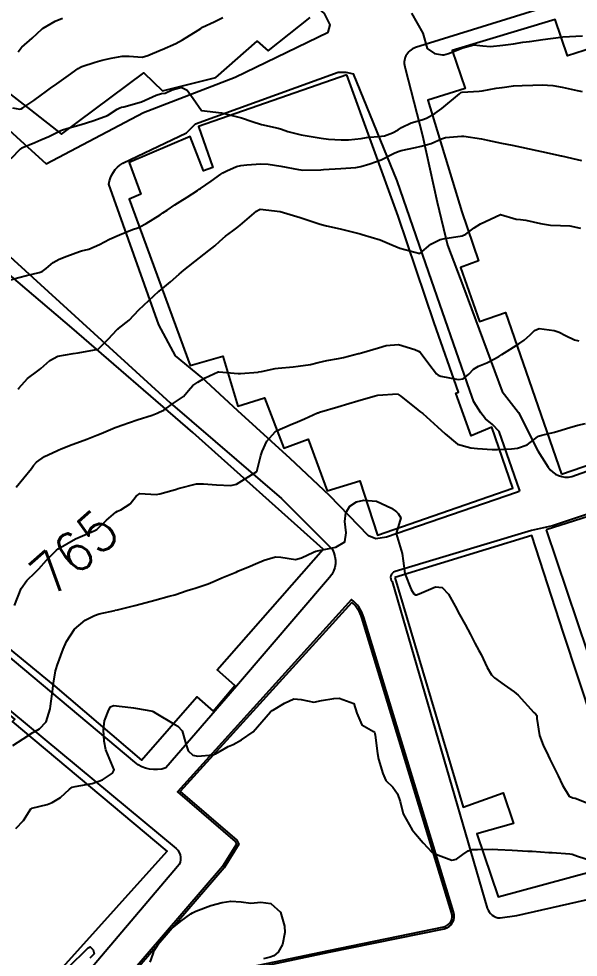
# Model space of a CAD drawing. Header units: metres. Extents: x 318500 to 325275, y 7408834 to 7428799.
# Drawn here: x 320734.7 to 320790.5, y 7409595.9 to 7409689.7 of the extents above; entities that cross this region are included whole.
import ezdxf
from ezdxf.enums import TextEntityAlignment as Align

# ---------------------------------------------------------------- set-up
doc = ezdxf.new("R2010")
doc.units = ezdxf.units.M
doc.header["$MEASUREMENT"] = 0
for name, color, linetype in [('Area Verde e de Lazer', 93, 'Continuous'), ('Cotas', 45, 'Continuous'), ('Curvas de Nivel 1m', 11, 'Continuous'), ('Curvas de Nivel 5m', 15, 'Continuous'), ('Edificações', 30, 'Continuous'), ('Vias Primárias', 230, 'Continuous'), ('Vias Secundárias', 230, 'Continuous')]:
    doc.layers.add(name, color=color, linetype=linetype)
doc.styles.add('Style-STANDARD', font='STANDARD.shx')

msp = doc.modelspace()

# ---------------------------------------------------------------- linework, layer by layer
at = {"layer": 'Area Verde e de Lazer'}
msp.add_lwpolyline([(320742.331, 7409589.927), (320746.058, 7409591.614), (320751.75, 7409593.695), (320765.619, 7409596.615), (320777.1, 7409598.965, 0.464954), (320777.872, 7409600.384), (320768.935, 7409629.828, 0.143083), (320767.917, 7409631.385), (320750.794, 7409612.477), (320756.438, 7409607.633), (320756.647, 7409607.215), (320755.174, 7409604.86)], format="xyb", close=True, dxfattribs=at)
at = {"layer": 'Curvas de Nivel 1m', "flags": 128}
for points, elevation in [([(320734.584, 7409686.394), (320734.909, 7409686.781), (320734.943, 7409686.819), (320734.981, 7409686.858), (320735.995, 7409687.765), (320737.009, 7409688.679), (320737.047, 7409688.712), (320737.106, 7409688.749), (320738.295, 7409689.463), (320739.025, 7409689.743)], 759), ([(320733.908, 7409675.719), (320734.849, 7409676.702), (320734.891, 7409676.737), (320734.978, 7409676.778), (320736.279, 7409677.338), (320736.862, 7409677.58), (320737.673, 7409677.937), (320738.877, 7409678.521), (320739.026, 7409678.58), (320739.468, 7409678.721), (320740.886, 7409679.127), (320742.068, 7409679.507), (320742.897, 7409679.799), (320743.533, 7409680.031), (320744.496, 7409680.654), (320744.756, 7409680.807), (320744.912, 7409680.85), (320745.158, 7409680.892), (320746.918, 7409681.398), (320748.393, 7409682.066), (320748.926, 7409682.235), (320749.267, 7409682.247), (320749.98, 7409682.58), (320750.705, 7409682.8), (320750.934, 7409682.825), (320751.484, 7409682.562), (320752.085, 7409681.716), (320752.91, 7409680.54), (320754.907, 7409680.283), (320755.176, 7409680.237), (320756.899, 7409679.78), (320757.954, 7409679.414), (320758.89, 7409679.127), (320760.563, 7409678.756), (320760.883, 7409678.654), (320761.537, 7409678.423), (320762.875, 7409678.093), (320763.259, 7409678.02), (320764.87, 7409677.744), (320765.593, 7409677.645), (320766.869, 7409677.585), (320767.605, 7409677.607), (320768.871, 7409677.74), (320769.382, 7409677.812), (320770.875, 7409677.944), (320771.176, 7409677.995), (320771.974, 7409678.284), (320772.558, 7409678.601), (320772.888, 7409678.813), (320773.848, 7409679.308), (320774.9, 7409679.6), (320775.376, 7409679.77), (320776.196, 7409680.231), (320776.915, 7409680.726), (320778.666, 7409682.194), (320778.811, 7409682.312), (320778.932, 7409682.345), (320780.654, 7409682.453), (320780.935, 7409682.493), (320782.337, 7409682.751), (320782.94, 7409682.837), (320784.08, 7409682.985), (320784.944, 7409683.036), (320785.996, 7409683.048), (320786.945, 7409683.079), (320788.012, 7409683.006), (320788.942, 7409682.842), (320790.442, 7409682.533), (320790.936, 7409682.419)], 761), ([(320733.844, 7409663.621), (320734.676, 7409663.852), (320735.422, 7409664.025), (320736.684, 7409664.326), (320736.992, 7409664.441), (320737.408, 7409664.743), (320738.082, 7409665.353), (320738.704, 7409665.677), (320739.464, 7409665.963), (320740.716, 7409666.428), (320740.923, 7409666.491), (320741.644, 7409666.686), (320742.725, 7409667.138), (320743.719, 7409667.672), (320744.735, 7409668.115), (320746.026, 7409668.631), (320746.55, 7409668.816), (320746.744, 7409668.892), (320747.376, 7409669.237), (320748.765, 7409670.109), (320749.058, 7409670.296), (320749.471, 7409670.583), (320750.242, 7409671.111), (320750.783, 7409671.447), (320751.472, 7409671.877), (320752.498, 7409672.545), (320752.678, 7409672.666), (320752.803, 7409672.741), (320753.879, 7409673.459), (320754.825, 7409674.161), (320755.034, 7409674.301), (320755.441, 7409674.504), (320756.415, 7409674.914), (320756.835, 7409675.028), (320757.449, 7409675.094), (320758.837, 7409675.208), (320759.567, 7409675.178), (320760.835, 7409674.975), (320762.613, 7409674.632), (320762.832, 7409674.584), (320762.998, 7409674.574), (320764.832, 7409674.612), (320765.077, 7409674.621), (320766.834, 7409674.731), (320768.335, 7409674.835), (320768.836, 7409674.929), (320769.721, 7409675.199), (320770.843, 7409675.612), (320772.21, 7409676.28), (320772.65, 7409676.476), (320772.854, 7409676.528), (320774.276, 7409676.838), (320774.861, 7409676.97), (320775.857, 7409677.243), (320776.872, 7409677.701), (320777.262, 7409677.826), (320778.877, 7409677.966), (320779.102, 7409677.962), (320780.873, 7409677.689), (320781.457, 7409677.576), (320782.867, 7409677.274), (320783.939, 7409677.049), (320784.861, 7409676.86), (320786.414, 7409676.537), (320786.855, 7409676.441), (320788.514, 7409676.065), (320788.792, 7409676.003), (320788.849, 7409675.987), (320790.435, 7409675.625), (320790.845, 7409675.541)], 762), ([(320734.608, 7409652.699), (320734.678, 7409652.778), (320735.546, 7409653.764), (320736.556, 7409654.508), (320736.706, 7409654.6), (320736.878, 7409654.747), (320737.766, 7409655.54), (320738.572, 7409655.966), (320740.105, 7409656.237), (320740.576, 7409656.299), (320742.58, 7409656.67), (320743.579, 7409657.677), (320744.487, 7409658.651), (320744.552, 7409658.71), (320744.612, 7409658.752), (320745.69, 7409659.568), (320746.64, 7409660.62), (320748.659, 7409662.46), (320748.727, 7409662.522), (320748.815, 7409662.588), (320749.829, 7409663.422), (320750.684, 7409664.172), (320750.897, 7409664.357), (320751.15, 7409664.563), (320752.709, 7409665.807), (320753.63, 7409666.526), (320754.233, 7409667.012), (320754.734, 7409667.463), (320755.294, 7409667.953), (320756.04, 7409668.497), (320756.443, 7409668.804), (320756.756, 7409669.083), (320758.396, 7409670.466), (320758.626, 7409670.609), (320758.773, 7409670.651), (320760.77, 7409670.43), (320762.764, 7409669.831), (320763.848, 7409669.48), (320764.758, 7409669.183), (320765.392, 7409669.006), (320766.754, 7409668.704), (320768.227, 7409668.335), (320768.748, 7409668.188), (320768.939, 7409668.135), (320770.739, 7409667.587), (320771.913, 7409667.102), (320772.728, 7409666.778), (320774.72, 7409666.25), (320775.801, 7409667.167), (320776.741, 7409667.623), (320777.22, 7409667.735), (320778.747, 7409667.957), (320778.937, 7409667.999), (320779.323, 7409668.184), (320780.146, 7409668.786), (320780.76, 7409669.205), (320782.77, 7409670.14), (320784.328, 7409669.679), (320784.765, 7409669.631), (320785.311, 7409669.558), (320786.761, 7409669.232), (320787.756, 7409669.071), (320788.76, 7409669.033), (320789.704, 7409668.991), (320790.757, 7409668.772)], 763), ([(320734.401, 7409642.894), (320735.924, 7409644.757), (320736.138, 7409645.041), (320736.429, 7409645.377), (320737.221, 7409645.959), (320738.447, 7409646.537), (320738.582, 7409646.594), (320738.899, 7409646.723), (320739.997, 7409647.167), (320740.46, 7409647.336), (320741.453, 7409647.698), (320742.471, 7409648.102), (320742.873, 7409648.267), (320743.812, 7409648.657), (320744.285, 7409648.849), (320744.483, 7409648.924), (320744.945, 7409649.103), (320746.49, 7409649.627), (320747.981, 7409650.083), (320748.497, 7409650.302), (320748.698, 7409650.388), (320749.153, 7409650.583), (320749.93, 7409651.155), (320750.515, 7409651.564), (320751.12, 7409651.962), (320751.616, 7409652.554), (320752.05, 7409653.035), (320752.543, 7409653.388), (320753.271, 7409653.808), (320754.558, 7409654.407), (320754.647, 7409654.421), (320756.556, 7409654.242), (320756.8, 7409654.242), (320758.559, 7409654.395), (320758.614, 7409654.404), (320758.907, 7409654.455), (320760.261, 7409654.738), (320760.565, 7409654.775), (320762.062, 7409654.92), (320762.569, 7409654.98), (320763.803, 7409655.16), (320764.574, 7409655.335), (320765.413, 7409655.532), (320766.581, 7409655.739), (320767.083, 7409655.845), (320768.589, 7409656.238), (320768.662, 7409656.256), (320768.892, 7409656.325), (320770.595, 7409656.825), (320771.353, 7409657.044), (320772.599, 7409657.139), (320774.202, 7409656.646), (320774.592, 7409656.476), (320774.733, 7409656.389), (320774.857, 7409656.246), (320775.605, 7409655.204), (320776.375, 7409654.223), (320776.558, 7409654.073), (320776.803, 7409653.97), (320778.552, 7409653.636), (320779.038, 7409653.7), (320779.6, 7409654.18), (320780.058, 7409654.684), (320780.572, 7409654.968), (320781.419, 7409655.316), (320782.587, 7409655.939), (320782.711, 7409656.015), (320782.902, 7409656.135), (320784.601, 7409657.199), (320785.136, 7409657.573), (320785.721, 7409658.099), (320786.172, 7409658.539), (320786.62, 7409658.733), (320788.133, 7409658.552), (320788.615, 7409658.391), (320789.247, 7409658.05), (320790.165, 7409657.596), (320790.605, 7409657.514)], 764), ([(320734.055, 7409617.09), (320735.086, 7409617.744), (320736.074, 7409618.379), (320736.318, 7409618.506), (320736.732, 7409618.743), (320737.389, 7409619.435), (320737.803, 7409620.733), (320737.835, 7409621.002), (320738.049, 7409622.731), (320738.061, 7409622.801), (320738.139, 7409623.323), (320738.343, 7409624.541), (320738.391, 7409624.727), (320738.508, 7409625.069), (320739.086, 7409626.716), (320739.426, 7409627.477), (320740.21, 7409628.7), (320741.303, 7409629.604), (320742.231, 7409630.087), (320742.677, 7409630.222), (320744.239, 7409630.579), (320744.296, 7409630.593), (320744.528, 7409630.646), (320746.245, 7409631.072), (320746.868, 7409631.233), (320748.25, 7409631.605), (320749.665, 7409631.987), (320750.256, 7409632.149), (320751.477, 7409632.552), (320752.055, 7409632.751), (320752.264, 7409632.816), (320753.561, 7409633.23), (320754.275, 7409633.539), (320754.948, 7409633.835), (320756.288, 7409634.383), (320756.364, 7409634.414), (320756.543, 7409634.486), (320757.768, 7409634.998), (320758.302, 7409635.23), (320759.153, 7409635.602), (320760.313, 7409635.943), (320760.832, 7409635.905), (320762.309, 7409635.652), (320762.883, 7409635.83), (320764.084, 7409636.384), (320764.321, 7409636.483), (320764.484, 7409636.54), (320766.325, 7409636.883), (320767.232, 7409637.44), (320767.358, 7409638.34), (320767.233, 7409639.466), (320767.325, 7409640.34), (320767.733, 7409640.983), (320768.387, 7409641.43), (320769.11, 7409641.598), (320770.388, 7409641.496), (320771.876, 7409640.779), (320772.373, 7409640.439), (320772.562, 7409640.268), (320772.81, 7409639.821), (320772.35, 7409638.27), (320772.952, 7409636.264), (320773.038, 7409635.534), (320773.213, 7409634.261), (320773.858, 7409632.67), (320774.118, 7409632.252), (320774.268, 7409632.133), (320774.392, 7409632.124), (320774.632, 7409632.245), (320776.277, 7409632.922), (320776.938, 7409632.871), (320777.576, 7409632.2), (320778.252, 7409630.988), (320778.685, 7409630.186), (320779.248, 7409629.156), (320779.789, 7409628.174), (320780.201, 7409627.317), (320780.591, 7409626.561), (320780.827, 7409626.16), (320781.448, 7409624.874), (320781.863, 7409624.144), (320782.156, 7409623.844), (320783.14, 7409623.13), (320784.135, 7409622.447), (320784.544, 7409622.106), (320786.113, 7409620.368), (320786.257, 7409620.234), (320786.385, 7409620.086), (320786.403, 7409619.788), (320786.668, 7409618.081), (320787.021, 7409617.121), (320787.516, 7409616.068), (320787.693, 7409615.712), (320788.04, 7409615.06), (320788.367, 7409614.389), (320788.524, 7409614.053), (320788.949, 7409613.113), (320789.622, 7409612.036), (320789.997, 7409611.863), (320790.214, 7409611.81), (320791.987, 7409611.117)], 766), ([(320734.352, 7409608.774), (320735.128, 7409609.586), (320735.87, 7409610.751), (320735.93, 7409610.791), (320735.971, 7409610.806), (320737.507, 7409611.204), (320737.98, 7409611.385), (320738.822, 7409611.883), (320739.727, 7409612.704), (320740.002, 7409612.904), (320740.305, 7409612.997), (320742.006, 7409613.299), (320743.028, 7409613.641), (320744.017, 7409614.31), (320744.196, 7409614.647), (320744.026, 7409615.065), (320743.345, 7409616.657), (320743.19, 7409617.532), (320743.133, 7409618.659), (320743.208, 7409619.54), (320743.652, 7409620.654), (320743.822, 7409620.935), (320744.107, 7409621.095), (320745.843, 7409620.885), (320746.103, 7409620.838), (320747.484, 7409620.599), (320748.014, 7409620.506), (320748.099, 7409620.482), (320748.362, 7409620.323), (320750.087, 7409619.285), (320750.544, 7409619.023), (320750.967, 7409618.557), (320751.359, 7409617.252), (320751.567, 7409616.547), (320752.043, 7409616.102), (320752.553, 7409616.021), (320754.045, 7409616.15), (320754.311, 7409616.242), (320754.765, 7409616.503), (320755.571, 7409616.981), (320756.061, 7409617.198), (320756.904, 7409617.641), (320758.08, 7409618.46), (320759.794, 7409620.435), (320759.958, 7409620.576), (320760.103, 7409620.654), (320761.207, 7409621.326), (320762.12, 7409621.734), (320762.85, 7409621.668), (320764.115, 7409621.408), (320764.892, 7409621.595), (320766.122, 7409621.788), (320766.651, 7409621.816), (320768.114, 7409621.269), (320768.406, 7409620.325), (320768.911, 7409619.14), (320770.082, 7409618.476), (320770.186, 7409618.403), (320770.227, 7409618.298), (320770.245, 7409618.13), (320770.471, 7409616.294), (320770.6, 7409615.734), (320771.008, 7409614.285), (320771.329, 7409613.596), (320772.006, 7409612.915), (320772.499, 7409612.265), (320772.757, 7409611.494), (320773.044, 7409610.259), (320773.946, 7409608.654), (320774.284, 7409608.245), (320775.062, 7409607.364), (320775.922, 7409606.441), (320776.045, 7409606.342), (320776.297, 7409606.214), (320777.912, 7409605.643), (320778.371, 7409605.728), (320778.992, 7409606.179), (320779.542, 7409606.556), (320779.925, 7409606.677), (320780.459, 7409606.695), (320781.926, 7409606.719), (320782.496, 7409606.701), (320783.925, 7409606.61), (320785.484, 7409606.534), (320785.926, 7409606.511), (320787.59, 7409606.4), (320787.925, 7409606.377), (320789.701, 7409606.255), (320789.923, 7409606.213), (320790.467, 7409606.025), (320791.913, 7409605.564)], 767), ([(320747.768, 7409595.435), (320748.08, 7409596.284), (320748.193, 7409596.586), (320748.816, 7409597.558), (320749.682, 7409598.571), (320749.746, 7409598.635), (320749.812, 7409598.691), (320750.859, 7409599.52), (320751.836, 7409600.273), (320752.003, 7409600.372), (320752.357, 7409600.532), (320753.846, 7409601.096), (320754.959, 7409601.389), (320755.85, 7409601.533), (320756.855, 7409601.48), (320757.849, 7409601.343), (320758.823, 7409601.419), (320759.849, 7409601.307), (320760.814, 7409600.42), (320761.206, 7409599.029), (320761.216, 7409598.416), (320760.999, 7409597.21), (320760.56, 7409596.422), (320760.133, 7409596.07), (320759.775, 7409595.943), (320759.104, 7409595.771)], 768), ([(320739.764, 7409595.086), (320741.38, 7409596.676), (320741.578, 7409596.878), (320741.784, 7409596.959), (320742.106, 7409596.667), (320742.186, 7409596.256), (320741.772, 7409595.835)], 768)]:
    msp.add_lwpolyline(points, dxfattribs=dict(at, elevation=elevation))
at = {"layer": 'Curvas de Nivel 5m', "flags": 128}
for points, elevation in [([(320734.038, 7409680.793), (320734.781, 7409680.663), (320734.899, 7409680.7), (320735.051, 7409680.778), (320736.15, 7409681.523), (320736.92, 7409682.079), (320737.31, 7409682.361), (320737.84, 7409682.741), (320738.475, 7409683.196), (320738.942, 7409683.53), (320739.641, 7409684.028), (320740.594, 7409684.705), (320740.814, 7409684.85), (320740.963, 7409684.922), (320742.286, 7409685.364), (320742.973, 7409685.548), (320743.875, 7409685.762), (320744.98, 7409685.963), (320745.68, 7409685.939), (320746.979, 7409685.868), (320747.56, 7409686.032), (320748.893, 7409686.591), (320748.99, 7409686.627), (320750.342, 7409687.231), (320751, 7409687.578), (320752.578, 7409688.546), (320752.83, 7409688.725), (320753.014, 7409688.835), (320754.162, 7409689.384), (320755.03, 7409689.825)], 760), ([(320773.89, 7409690.261), (320775.01, 7409688.25), (320775.453, 7409686.702), (320776.179, 7409686.232), (320776.988, 7409686.092), (320777.111, 7409686.096), (320777.561, 7409686.211), (320778.996, 7409686.801), (320780.104, 7409687.074), (320780.998, 7409686.978), (320781.759, 7409686.92), (320782.999, 7409687.052), (320784.074, 7409687.197), (320785.002, 7409687.338), (320785.676, 7409687.431), (320787.005, 7409687.604), (320788.811, 7409687.866), (320789.008, 7409687.884), (320790.961, 7409687.983)], 760), ([(320734.243, 7409631.057), (320734.894, 7409632.77), (320735.472, 7409633.562), (320736.284, 7409634.354), (320736.484, 7409634.552), (320736.667, 7409634.746), (320737.442, 7409635.6), (320738.317, 7409636.508), (320738.436, 7409636.61), (320738.607, 7409636.726), (320740.33, 7409637.717), (320742.204, 7409638.537), (320742.339, 7409638.591), (320742.389, 7409638.62), (320742.451, 7409638.669), (320743.427, 7409639.586), (320744.366, 7409640.403), (320744.516, 7409640.499), (320744.868, 7409640.643), (320745.784, 7409641.224), (320746.39, 7409641.98), (320746.762, 7409642.247), (320748.394, 7409642.158), (320748.76, 7409642.22), (320749.954, 7409642.574), (320750.3, 7409642.672), (320750.401, 7409642.697), (320750.585, 7409642.751), (320752.407, 7409643.213), (320753.101, 7409643.224), (320754.406, 7409643.134), (320755.851, 7409643.05), (320756.407, 7409643.185), (320758.42, 7409644.46), (320758.845, 7409646.053), (320758.956, 7409646.452), (320759.426, 7409647.486), (320760.273, 7409648.433), (320760.482, 7409648.556), (320761.777, 7409649.13), (320762.495, 7409649.431), (320763.185, 7409649.715), (320764.509, 7409650.306), (320764.559, 7409650.329), (320764.69, 7409650.377), (320766.516, 7409650.924), (320767.61, 7409651.248), (320768.522, 7409651.52), (320770.251, 7409652.028), (320770.528, 7409652.082), (320772.472, 7409652.213), (320772.529, 7409652.199), (320772.802, 7409651.992), (320774.514, 7409650.617), (320774.724, 7409650.458), (320774.998, 7409650.243), (320776.491, 7409648.926), (320777.229, 7409648.209), (320778.465, 7409647.179), (320779.814, 7409646.822), (320780.459, 7409646.765), (320781.95, 7409646.655), (320782.458, 7409646.661), (320783.856, 7409646.722), (320784.46, 7409646.784), (320785.444, 7409647.122), (320786.478, 7409647.93), (320786.572, 7409647.996), (320786.89, 7409648.084), (320788.153, 7409648.397), (320788.486, 7409648.489), (320789.693, 7409648.841), (320790.496, 7409649.072), (320791.273, 7409649.248)], 765)]:
    msp.add_lwpolyline(points, dxfattribs=dict(at, elevation=elevation))
at = {"layer": 'Edificações'}
msp.add_lwpolyline([(320713.547, 7409697.327), (320722.265, 7409689.521), (320726.292, 7409686.53), (320729.1, 7409689.585), (320733.228, 7409685.792), (320731.518, 7409683.931), (320735.832, 7409680.577), (320738.921, 7409678.176), (320747.164, 7409684.274), (320749.012, 7409682.482), (320754.326, 7409683.816), (320758.474, 7409687.45), (320759.582, 7409686.481), (320763.752, 7409689.825)], dxfattribs=at)
for points in [[(320788.858, 7409644.184), (320808.9, 7409651.097), (320806.417, 7409657.568), (320807.303, 7409657.833), (320805.707, 7409662.531), (320808.304, 7409663.439), (320805.082, 7409668.27), (320804.415, 7409668.103), (320801.691, 7409673.222), (320797.966, 7409681.337), (320795.466, 7409680.282), (320794.744, 7409681.726), (320792.8, 7409687.057), (320789.466, 7409686.002), (320788.241, 7409689.62), (320777.956, 7409686.51), (320779.234, 7409682.734), (320775.511, 7409681.567), (320778.898, 7409670.394), (320780.567, 7409665.494), (320778.789, 7409664.827), (320780.677, 7409659.437), (320783.273, 7409660.333)], [(320767.421, 7409684.09), (320752.621, 7409678.914), (320754.039, 7409674.83), (320753.122, 7409674.497), (320751.787, 7409677.914), (320745.7, 7409675.33), (320746.867, 7409672.163), (320745.7, 7409671.663), (320751.788, 7409655.057), (320755.04, 7409655.974), (320756.541, 7409650.973), (320759.21, 7409651.807), (320761.132, 7409646.786), (320763.551, 7409647.703), (320765.469, 7409642.535), (320768.721, 7409643.535), (320770.479, 7409638.105), (320783.995, 7409642.786), (320781.91, 7409648.871), (320779.825, 7409648.037), (320778.324, 7409652.297), (320778.574, 7409652.38), (320776.156, 7409659.298), (320772.566, 7409669.982)], [(320712.989, 7409644.228), (320716.309, 7409641.476), (320716.066, 7409641.233), (320738.261, 7409623.015), (320746.929, 7409615.633), (320752.441, 7409621.956), (320754.06, 7409620.499), (320756.246, 7409623.089), (320754.465, 7409624.626), (320765.073, 7409636.701), (320752.033, 7409648.364), (320739.958, 7409658.816), (320732.341, 7409665.272), (320726.136, 7409658.474), (320726.543, 7409658.149), (320718.979, 7409649.532), (320718.328, 7409650.101)], [(320787.34, 7409638.613), (320793.525, 7409620.24), (320805.551, 7409624.017), (320803.58, 7409630.624), (320806.074, 7409631.502), (320802.209, 7409643.35)], [(320727.58, 7409588.814), (320731.296, 7409592.85), (320734.032, 7409590.331), (320739.362, 7409595.256), (320749.473, 7409606.519), (320734.03, 7409619.493), (320734.253, 7409619.716), (320726.007, 7409626.654), (320717.89, 7409633.701), (320709.661, 7409640.612), (320697.573, 7409626.756), (320698.433, 7409625.974), (320693.504, 7409620.813), (320696.164, 7409618.623), (320693.504, 7409615.73), (320714.955, 7409598.181), (320714.558, 7409597.604), (320715.272, 7409597.112), (320716.956, 7409596.193), (320717.67, 7409595.731), (320718.117, 7409595.5), (320723.096, 7409592.057)], [(320772.213, 7409633.869), (320779.04, 7409610.912), (320783.052, 7409612.359), (320784.076, 7409609.289), (320780.408, 7409608.261), (320782.541, 7409601.951), (320796.514, 7409605.754), (320789.075, 7409628.303), (320785.91, 7409638.057)]]:
    msp.add_lwpolyline(points, close=True, dxfattribs=at)
at = {"layer": 'Vias Primárias'}
for points in [[(320697.526, 7409749.02), (320694.177, 7409745.352), (320679.251, 7409728.079, 0.335788), (320678.796, 7409725.654), (320686.691, 7409719.753), (320705.902, 7409702.684), (320728.488, 7409683.281), (320737.391, 7409675.191), (320747.129, 7409680.333), (320756.255, 7409683.87), (320765.568, 7409688.338), (320765.754, 7409689.082), (320765.196, 7409690.199), (320736.498, 7409715.36), (320712.827, 7409736.244), (320700.348, 7409747.414), (320698.499, 7409748.926, 0.30365), (320697.526, 7409749.02)], [(320789.887, 7409643.967), (320813.646, 7409652.425), (320814.742, 7409652.79), (320815.107, 7409653.155), (320811.898, 7409659.295), (320801.792, 7409678.338), (320797.983, 7409685.376, 0.127601), (320794.03, 7409689.62, 0.184739), (320787.587, 7409690.937), (320774.284, 7409686.804, 0.426192), (320773.254, 7409684.746, -0.156245)], [(320784.679, 7409642.64), (320784.62, 7409642.464), (320784.372, 7409642.374), (320771.37, 7409637.892), (320770.324, 7409637.743), (320769.576, 7409638.042), (320765.691, 7409642.075), (320761.776, 7409645.749), (320756.528, 7409650.517), (320752.95, 7409653.855), (320750.325, 7409656.001), (320748.656, 7409659.101), (320743.646, 7409673.169, -0.220277), (320745.037, 7409675.258), (320751.4, 7409678.287), (320752.309, 7409679.196), (320766.551, 7409684.344), (320767.309, 7409684.344), (320768.097, 7409684.177)], [(320691.198, 7409619.942), (320693.044, 7409622.182), (320703.96, 7409634.923), (320709.111, 7409640.678, -0.222923), (320710.154, 7409641.121), (320733.919, 7409620.454), (320750.374, 7409606.805, -0.411403), (320750.515, 7409604.979), (320734.028, 7409585.554), (320732.912, 7409584.957)]]:
    msp.add_lwpolyline(points, format="xyb", dxfattribs=at)
for points in [[(320733.416, 7409666.276), (320749.778, 7409651.331), (320760.906, 7409641.758), (320765.977, 7409636.677, -0.314561), (320765.696, 7409633.862), (320756.39, 7409623.018), (320749.34, 7409614.847, -0.265201), (320746.241, 7409615.41), (320712.857, 7409643.427), (320712.601, 7409644.03, -0.309392), (320712.752, 7409644.787), (320728.211, 7409661.306), (320730.786, 7409664.183), (320732.15, 7409665.546)], [(320784.409, 7409600.102), (320795.729, 7409602.647, 0.123461), (320812.015, 7409610.856, 0.161696), (320820.796, 7409625.585, 0.072465), (320821.648, 7409637.343, 0.040675), (320819.735, 7409644.555, 0.136602), (320817.223, 7409648.74), (320787.97, 7409639.04), (320785.85, 7409638.578), (320772.234, 7409634.467, 0.545747), (320771.951, 7409633.475), (320781.454, 7409600.846, 0.323953), (320782.73, 7409599.853)], [(320741.59, 7409589.372), (320746.134, 7409591.429), (320751.805, 7409593.502), (320765.659, 7409596.419), (320777.14, 7409598.769, 0.463002), (320778.061, 7409600.449), (320769.126, 7409629.886, 0.157235), (320767.896, 7409631.66), (320750.508, 7409612.459), (320756.277, 7409607.507), (320756.418, 7409607.226), (320755.012, 7409604.979)]]:
    msp.add_lwpolyline(points, format="xyb", close=True, dxfattribs=at)
at = {"layer": 'Vias Secundárias'}
msp.add_lwpolyline([(320784.679, 7409642.64), (320782.626, 7409648.444), (320781.98, 7409649.148), (320781.276, 7409649.734), (320780.807, 7409650.32), (320780.103, 7409651.434), (320779.693, 7409652.548), (320775.612, 7409664.344), (320772.459, 7409673.497), (320768.097, 7409684.177)], dxfattribs=at)
msp.add_lwpolyline([(320773.254, 7409684.746), (320774.967, 7409678.013), (320776.45, 7409671.353), (320777.484, 7409667.07), (320779.109, 7409662.787), (320782.951, 7409652.449), (320784.581, 7409650.359), (320786.502, 7409646.519), (320787.536, 7409644.895, 0.324828), (320789.887, 7409643.967, 0.719274)], format="xyb", dxfattribs=at)

# ---------------------------------------------------------------- texts
at = {"layer": 'Cotas', "style": 'Style-STANDARD'}
msp.add_text('765', height=4, rotation=41.25751, dxfattribs=at).set_placement((320740.178, 7409636.4, 765), align=Align.MIDDLE_CENTER)

doc.saveas('drawing.dxf')
